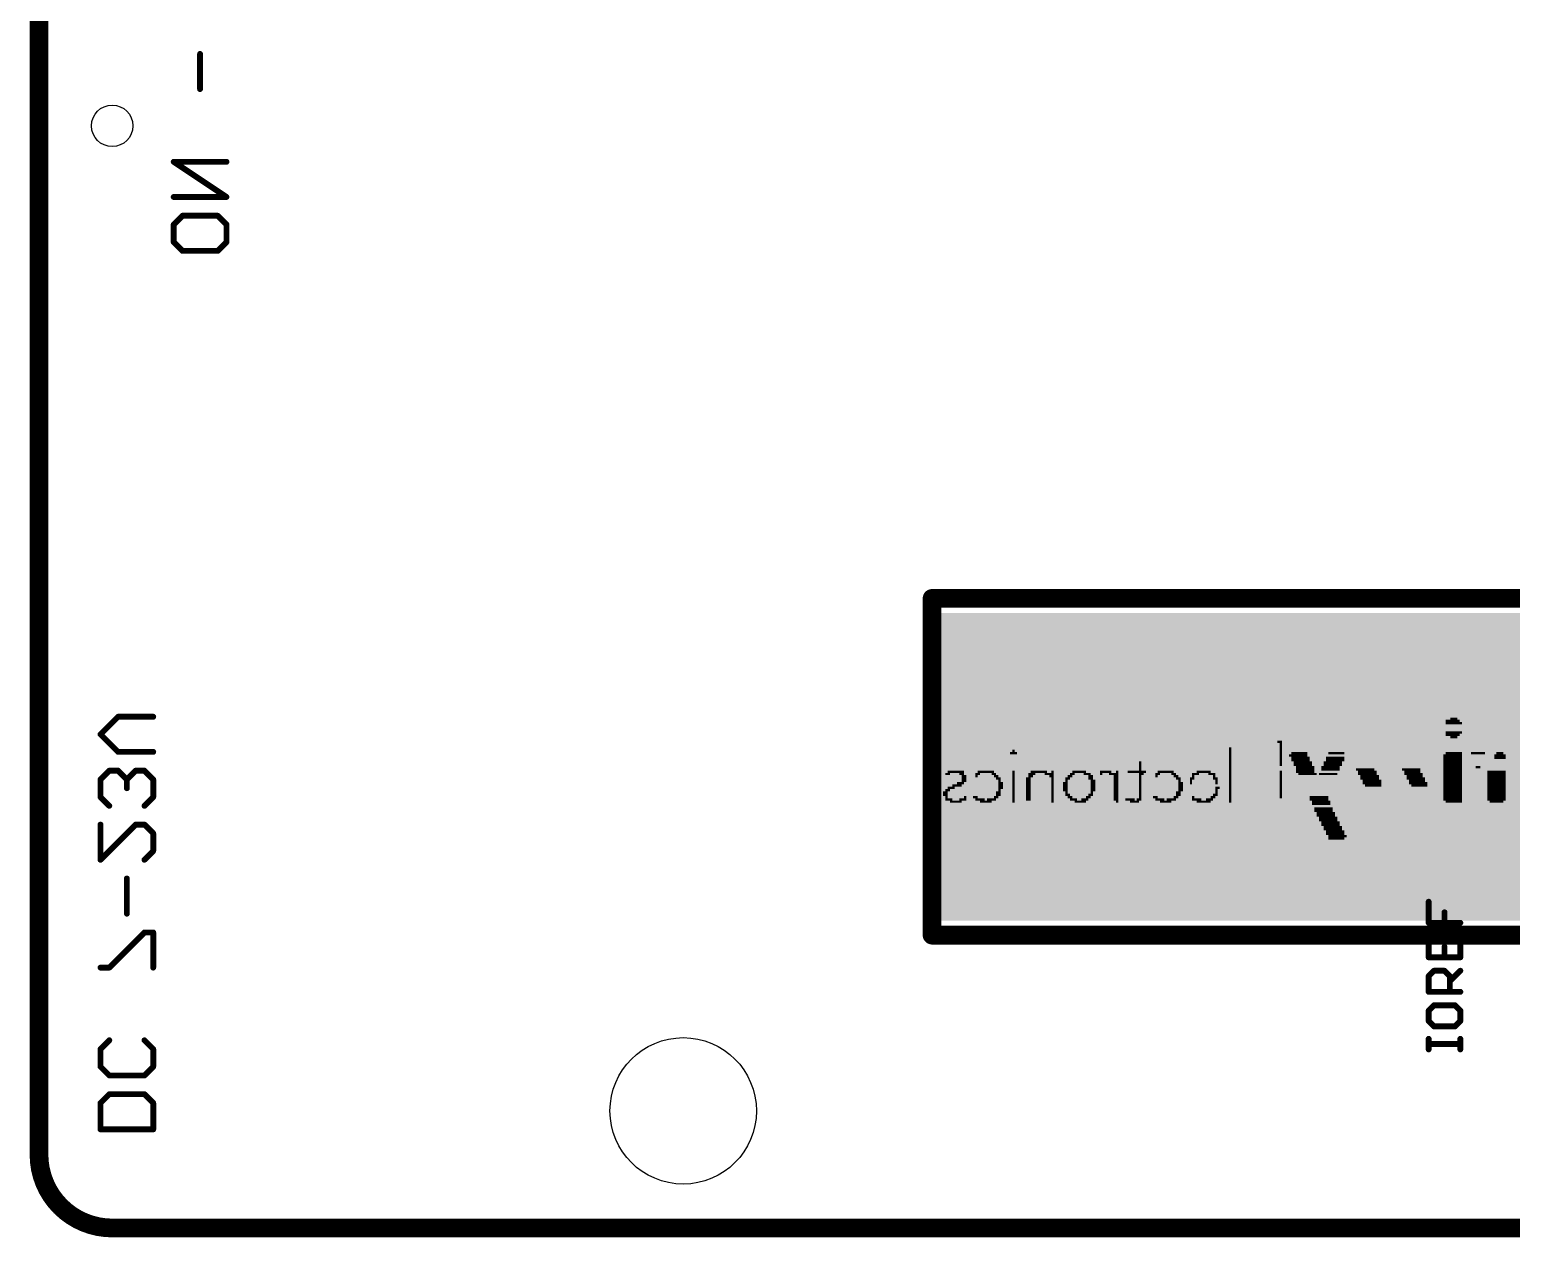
# Model space of a CAD drawing. Extents: x 48.1 to 117, y 21.4 to 75.1.
# Drawn here: x 48.06 to 80.19, y 21.39 to 47.58 of the extents above; entities that cross this region are included whole.
import ezdxf

# ---------------------------------------------------------------- set-up
doc = ezdxf.new("R2010")
doc.units = 0
for name, color, linetype in [('20', 7, 'CONTINUOUS'), ('25', 253, 'CONTINUOUS'), ('26', 253, 'CONTINUOUS')]:
    doc.layers.add(name, color=color, linetype=linetype)

# ---------------------------------------------------------------- blocks, each defined once
blk = doc.blocks.new('RECT')
blk.add_solid([(-0.5, -0.5), (0.5, -0.5), (-0.5, 0.5), (0.5, 0.5)])

msp = doc.modelspace()

# ---------------------------------------------------------------- linework, layer by layer
at = {"layer": '20', "const_width": 0.4064}
for points in [[(48.26, 23.1775), (48.26, 73.3425)], [(112.7125, 21.59), (49.8475, 21.59)]]:
    msp.add_lwpolyline(points, dxfattribs=at)
at = {"layer": '20'}
for points, const_width in [([(48.26, 23.1775, 0.4142), (49.8475, 21.59)], 0.4064), ([(48.3616, 23.1775, 1), (48.1584, 23.1775)], 0.2032), ([(48.1584, 23.1775, 1), (48.3616, 23.1775)], 0.2032), ([(49.8475, 21.6916, 1), (49.8475, 21.4884)], 0.2032), ([(49.8475, 21.4884, 1), (49.8475, 21.6916)], 0.2032)]:
    msp.add_lwpolyline(points, format="xyb", dxfattribs=dict(at, const_width=const_width))
for centre, radius in [((49.8475, 45.49), 0.45), ((62.23, 24.13), 1.5875)]:
    msp.add_circle(centre, radius, dxfattribs=at)
at = {"layer": '25', "const_width": 0.127}
for points in [[(78.3965, 28.2077), (78.3965, 28.6653)], [(78.7397, 28.2077), (78.7397, 28.4365)], [(79.0829, 28.2077), (78.3965, 28.2077)], [(78.3965, 27.9169), (78.3965, 27.4593)], [(79.0829, 27.4593), (79.0829, 27.9169)], [(78.7397, 27.4593), (78.7397, 27.6881)], [(78.3965, 27.4593), (79.0829, 27.4593)], [(78.3965, 27.0541), (78.5109, 27.1684)], [(78.3965, 26.7109), (78.3965, 27.0541)], [(78.5109, 27.1684), (78.7397, 27.1684)], [(78.7397, 27.1684), (78.8541, 27.0541)], [(78.8541, 26.9397), (79.0829, 27.1684)], [(78.8541, 27.0541), (78.8541, 26.7109)], [(79.0829, 26.7109), (78.3965, 26.7109)], [(78.5109, 26.42), (78.3965, 26.3056)], [(78.3965, 26.3056), (78.3965, 26.0768)], [(78.9685, 26.42), (78.5109, 26.42)], [(79.0829, 26.3056), (78.9685, 26.42)], [(79.0829, 26.0768), (79.0829, 26.3056)], [(78.3965, 26.0768), (78.5109, 25.9624)], [(78.9685, 25.9624), (79.0829, 26.0768)], [(78.3965, 25.4635), (78.3965, 25.6923)], [(78.5109, 25.9624), (78.9685, 25.9624)], [(79.0829, 25.4635), (79.0829, 25.6923)], [(79.0829, 25.5779), (78.3965, 25.5779)]]:
    msp.add_lwpolyline(points, dxfattribs=at)
at = {"layer": '25', "const_width": 0.0635}
for points in [[(78.4283, 28.6653, 1), (78.3648, 28.6653)], [(78.7715, 28.4365, 1), (78.708, 28.4365)], [(78.3965, 28.2394, 1), (78.3965, 28.1759)], [(78.3648, 28.2077, 1), (78.4283, 28.2077)], [(78.4283, 27.9169, 1), (78.3648, 27.9169)], [(78.708, 28.2077, 1), (78.7715, 28.2077)], [(79.1147, 27.9169, 1), (79.0512, 27.9169)], [(79.0829, 28.1759, 1), (79.0829, 28.2394)], [(78.7715, 27.6881, 1), (78.708, 27.6881)], [(78.3965, 27.491, 1), (78.3965, 27.4275)], [(78.3648, 27.4593, 1), (78.4283, 27.4593)], [(78.708, 27.4593, 1), (78.7715, 27.4593)], [(79.0512, 27.4593, 1), (79.1147, 27.4593)], [(79.0829, 27.4275, 1), (79.0829, 27.491)], [(78.4283, 27.0541, 1), (78.3648, 27.0541)], [(78.3741, 27.0765, 1), (78.419, 27.0316)], [(78.5109, 27.2002, 1), (78.5109, 27.1367)], [(78.5334, 27.146, 1), (78.4885, 27.1909)], [(78.7622, 27.1909, 1), (78.7173, 27.146)], [(78.7397, 27.1367, 1), (78.7397, 27.2002)], [(78.8859, 27.0541, 1), (78.8224, 27.0541)], [(78.8317, 26.9621, 1), (78.8766, 26.9172)], [(78.8317, 27.0316, 1), (78.8766, 27.0765)], [(79.1054, 27.146, 1), (79.0604, 27.1909)], [(78.3965, 26.7426, 1), (78.3965, 26.6791)], [(78.3648, 26.7109, 1), (78.4283, 26.7109)], [(78.8224, 26.7109, 1), (78.8859, 26.7109)], [(79.0829, 26.6791, 1), (79.0829, 26.7426)], [(78.4283, 26.3056, 1), (78.3648, 26.3056)], [(78.3741, 26.3281, 1), (78.419, 26.2832)], [(78.5109, 26.4518, 1), (78.5109, 26.3883)], [(78.5334, 26.3976, 1), (78.4885, 26.4425)], [(78.991, 26.4425, 1), (78.9461, 26.3976)], [(78.9685, 26.3883, 1), (78.9685, 26.4518)], [(79.1147, 26.3056, 1), (79.0512, 26.3056)], [(79.0604, 26.2832, 1), (79.1054, 26.3281)], [(78.419, 26.0993, 1), (78.3741, 26.0544)], [(78.3648, 26.0768, 1), (78.4283, 26.0768)], [(79.0512, 26.0768, 1), (79.1147, 26.0768)], [(79.1054, 26.0544, 1), (79.0604, 26.0993)], [(78.4283, 25.6923, 1), (78.3648, 25.6923)], [(78.5109, 25.9942, 1), (78.5109, 25.9307)], [(78.4885, 25.94, 1), (78.5334, 25.9849)], [(78.9461, 25.9849, 1), (78.991, 25.94)], [(78.9685, 25.9307, 1), (78.9685, 25.9942)], [(79.1147, 25.6923, 1), (79.0512, 25.6923)], [(78.3965, 25.6096, 1), (78.3965, 25.5461)], [(78.3648, 25.4635, 1), (78.4283, 25.4635)], [(79.0512, 25.4635, 1), (79.1147, 25.4635)], [(79.0829, 25.5461, 1), (79.0829, 25.6096)]]:
    msp.add_lwpolyline(points, format="xyb", dxfattribs=at)
at = {"layer": '26'}
for points, const_width in [([(51.7847, 47.0491, 1), (51.7212, 47.0491)], 0.0635), ([(51.7212, 46.2865, 1), (51.7847, 46.2865)], 0.0635), ([(51.1986, 44.7368, 1), (51.1634, 44.6839)], 0.0635), ([(51.181, 44.7421, 1), (51.181, 44.6786)], 0.0635), ([(52.325, 44.6786, 1), (52.325, 44.7421)], 0.0635), ([(51.181, 43.9795, 1), (51.181, 43.916)], 0.0635), ([(52.3074, 43.9213, 1), (52.3426, 43.9741)], 0.0635), ([(52.325, 43.916, 1), (52.325, 43.9795)], 0.0635), ([(51.2128, 43.3503, 1), (51.1493, 43.3503)], 0.0635), ([(51.1585, 43.3727, 1), (51.2035, 43.3278)], 0.0635), ([(51.3717, 43.5727, 1), (51.3717, 43.5092)], 0.0635), ([(51.3941, 43.5185, 1), (51.3492, 43.5634)], 0.0635), ([(52.1568, 43.5634, 1), (52.1119, 43.5185)], 0.0635), ([(52.1343, 43.5092, 1), (52.1343, 43.5727)], 0.0635), ([(52.3567, 43.3503, 1), (52.2932, 43.3503)], 0.0635), ([(52.3025, 43.3278, 1), (52.3474, 43.3727)], 0.0635), ([(51.2035, 42.9914, 1), (51.1585, 42.9465)], 0.0635), ([(51.1493, 42.969, 1), (51.2128, 42.969)], 0.0635), ([(51.3717, 42.8101, 1), (51.3717, 42.7466)], 0.0635), ([(51.3492, 42.7559, 1), (51.3941, 42.8008)], 0.0635), ([(52.1119, 42.8008, 1), (52.1568, 42.7559)], 0.0635), ([(52.1343, 42.7466, 1), (52.1343, 42.8101)], 0.0635), ([(52.2932, 42.969, 1), (52.3567, 42.969)], 0.0635), ([(52.3474, 42.9465, 1), (52.3025, 42.9914)], 0.0635), ([(67.6275, 35.3441, 1), (67.6275, 35.1409)], 0.2032), ([(67.7291, 35.2425, 1), (67.5259, 35.2425)], 0.2032), ([(49.9748, 32.7085, 1), (49.9748, 32.645)], 0.0635), ([(49.9973, 32.6543, 1), (49.9524, 32.6992)], 0.0635), ([(50.7375, 32.645, 1), (50.7375, 32.7085)], 0.0635), ([(49.616, 32.3179, 1), (49.571, 32.273)], 0.0635), ([(49.571, 32.3179, 1), (49.616, 32.273)], 0.0635), ([(49.9748, 31.9458, 1), (49.9748, 31.8823)], 0.0635), ([(49.9524, 31.8916, 1), (49.9973, 31.9365)], 0.0635), ([(50.7375, 31.8823, 1), (50.7375, 31.9458)], 0.0635), ([(49.7842, 31.5391, 1), (49.7842, 31.4756)], 0.0635), ([(49.8066, 31.4849, 1), (49.7617, 31.5298)], 0.0635), ([(49.9973, 31.5298, 1), (49.9524, 31.4849)], 0.0635), ([(49.9748, 31.4756, 1), (49.9748, 31.5391)], 0.0635), ([(50.3561, 31.5391, 1), (50.3561, 31.4756)], 0.0635), ([(50.3786, 31.4849, 1), (50.3337, 31.5298)], 0.0635), ([(50.5693, 31.5298, 1), (50.5244, 31.4849)], 0.0635), ([(50.5468, 31.4756, 1), (50.5468, 31.5391)], 0.0635), ([(49.6253, 31.3167, 1), (49.5618, 31.3167)], 0.0635), ([(49.571, 31.3391, 1), (49.616, 31.2942)], 0.0635), ([(50.1972, 31.3167, 1), (50.1337, 31.3167)], 0.0635), ([(50.143, 31.3391, 1), (50.1879, 31.2942)], 0.0635), ([(50.143, 31.2942, 1), (50.1879, 31.3391)], 0.0635), ([(50.7692, 31.3167, 1), (50.7057, 31.3167)], 0.0635), ([(50.715, 31.2942, 1), (50.7599, 31.3391)], 0.0635), ([(49.616, 30.9578, 1), (49.571, 30.9129)], 0.0635), ([(49.5618, 30.9354, 1), (49.6253, 30.9354)], 0.0635), ([(50.1337, 31.126, 1), (50.1972, 31.126)], 0.0635), ([(50.7057, 30.9354, 1), (50.7692, 30.9354)], 0.0635), ([(50.7599, 30.9129, 1), (50.715, 30.9578)], 0.0635), ([(49.7617, 30.7222, 1), (49.8066, 30.7671)], 0.0635), ([(50.5244, 30.7671, 1), (50.5693, 30.7222)], 0.0635), ([(49.6253, 30.3379, 1), (49.5618, 30.3379)], 0.0635), ([(50.3561, 30.3697, 1), (50.3561, 30.3062)], 0.0635), ([(50.3786, 30.3155, 1), (50.3337, 30.3604)], 0.0635), ([(50.5693, 30.3604, 1), (50.5244, 30.3155)], 0.0635), ([(50.5468, 30.3062, 1), (50.5468, 30.3697)], 0.0635), ([(50.7692, 30.1473, 1), (50.7057, 30.1473)], 0.0635), ([(50.715, 30.1248, 1), (50.7599, 30.1697)], 0.0635), ([(49.571, 29.5977, 1), (49.616, 29.5528)], 0.0635), ([(49.5618, 29.5753, 1), (49.6253, 29.5753)], 0.0635), ([(50.5244, 29.5977, 1), (50.5693, 29.5528)], 0.0635), ([(50.7057, 29.766, 1), (50.7692, 29.766)], 0.0635), ([(50.7599, 29.7435, 1), (50.715, 29.7884)], 0.0635), ([(50.1972, 29.1685, 1), (50.1337, 29.1685)], 0.0635), ([(50.1337, 28.4059, 1), (50.1972, 28.4059)], 0.0635), ([(50.5468, 28.0309, 1), (50.5468, 27.9674)], 0.0635), ([(50.5693, 27.9767, 1), (50.5244, 28.0216)], 0.0635), ([(50.7692, 27.9991, 1), (50.7057, 27.9991)], 0.0635), ([(50.7375, 27.9674, 1), (50.7375, 28.0309)], 0.0635), ([(67.6275, 28.0416, 1), (67.6275, 27.8384)], 0.2032), ([(67.5259, 27.94, 1), (67.7291, 27.94)], 0.2032), ([(49.5935, 27.2682, 1), (49.5935, 27.2047)], 0.0635), ([(49.7617, 27.2589, 1), (49.8066, 27.214)], 0.0635), ([(49.7842, 27.2047, 1), (49.7842, 27.2682)], 0.0635), ([(50.7057, 27.2365, 1), (50.7692, 27.2365)], 0.0635), ([(49.8066, 25.6379, 1), (49.7617, 25.6828)], 0.0635), ([(50.5693, 25.6828, 1), (50.5244, 25.6379)], 0.0635), ([(49.6253, 25.4697, 1), (49.5618, 25.4697)], 0.0635), ([(49.571, 25.4921, 1), (49.616, 25.4472)], 0.0635), ([(50.7692, 25.4697, 1), (50.7057, 25.4697)], 0.0635), ([(50.715, 25.4472, 1), (50.7599, 25.4921)], 0.0635), ([(49.616, 25.1108, 1), (49.571, 25.0659)], 0.0635), ([(49.5618, 25.0884, 1), (49.6253, 25.0884)], 0.0635), ([(50.7057, 25.0884, 1), (50.7692, 25.0884)], 0.0635), ([(50.7599, 25.0659, 1), (50.715, 25.1108)], 0.0635), ([(49.7842, 24.9295, 1), (49.7842, 24.866)], 0.0635), ([(49.7617, 24.8753, 1), (49.8066, 24.9202)], 0.0635), ([(50.5244, 24.9202, 1), (50.5693, 24.8753)], 0.0635), ([(50.5468, 24.866, 1), (50.5468, 24.9295)], 0.0635), ([(49.7842, 24.5227, 1), (49.7842, 24.4592)], 0.0635), ([(49.8066, 24.4685, 1), (49.7617, 24.5134)], 0.0635), ([(50.5693, 24.5134, 1), (50.5244, 24.4685)], 0.0635), ([(50.5468, 24.4592, 1), (50.5468, 24.5227)], 0.0635), ([(49.6253, 24.3003, 1), (49.5618, 24.3003)], 0.0635), ([(49.571, 24.3227, 1), (49.616, 24.2778)], 0.0635), ([(50.7692, 24.3003, 1), (50.7057, 24.3003)], 0.0635), ([(50.715, 24.2778, 1), (50.7599, 24.3227)], 0.0635), ([(49.5935, 23.7601, 1), (49.5935, 23.6966)], 0.0635), ([(50.7375, 23.6966, 1), (50.7375, 23.7601)], 0.0635), ([(49.5618, 23.7283, 1), (49.6253, 23.7283)], 0.0635), ([(50.7057, 23.7283, 1), (50.7692, 23.7283)], 0.0635)]:
    msp.add_lwpolyline(points, format="xyb", dxfattribs=dict(at, const_width=const_width))
for points, const_width in [([(51.753, 46.2865), (51.753, 47.0491)], 0.127), ([(52.325, 43.9477), (51.181, 44.7104)], 0.127), ([(51.181, 44.7104), (52.325, 44.7104)], 0.127), ([(51.181, 43.9477), (52.325, 43.9477)], 0.127), ([(51.181, 43.3503), (51.3717, 43.541)], 0.127), ([(51.181, 42.969), (51.181, 43.3503)], 0.127), ([(51.3717, 43.541), (52.1343, 43.541)], 0.127), ([(52.1343, 43.541), (52.325, 43.3503)], 0.127), ([(52.325, 43.3503), (52.325, 42.969)], 0.127), ([(51.3717, 42.7783), (51.181, 42.969)], 0.127), ([(52.1343, 42.7783), (51.3717, 42.7783)], 0.127), ([(52.325, 42.969), (52.1343, 42.7783)], 0.127), ([(67.6275, 35.2425), (88.265, 35.2425)], 0.4064), ([(67.6275, 27.94), (67.6275, 35.2425)], 0.4064), ([(49.5935, 32.2954), (49.9748, 32.6767)], 0.127), ([(49.9748, 32.6767), (50.7375, 32.6767)], 0.127), ([(49.9748, 31.9141), (49.5935, 32.2954)], 0.127), ([(50.7375, 31.9141), (49.9748, 31.9141)], 0.127), ([(49.7842, 31.5073), (49.5935, 31.3167)], 0.127), ([(49.9748, 31.5073), (49.7842, 31.5073)], 0.127), ([(50.1655, 31.3167), (49.9748, 31.5073)], 0.127), ([(50.3561, 31.5073), (50.1655, 31.3167)], 0.127), ([(50.5468, 31.5073), (50.3561, 31.5073)], 0.127), ([(50.7375, 31.3167), (50.5468, 31.5073)], 0.127), ([(49.5935, 31.3167), (49.5935, 30.9354)], 0.127), ([(50.1655, 31.3167), (50.1655, 31.126)], 0.127), ([(50.7375, 30.9354), (50.7375, 31.3167)], 0.127), ([(49.5935, 30.9354), (49.7842, 30.7447)], 0.127), ([(50.5468, 30.7447), (50.7375, 30.9354)], 0.127), ([(49.5935, 30.3379), (49.5935, 29.5753)], 0.127), ([(49.5935, 29.5753), (50.3561, 30.3379)], 0.127), ([(50.3561, 30.3379), (50.5468, 30.3379)], 0.127), ([(50.5468, 30.3379), (50.7375, 30.1473)], 0.127), ([(50.7375, 30.1473), (50.7375, 29.766)], 0.127), ([(50.7375, 29.766), (50.5468, 29.5753)], 0.127), ([(50.1655, 28.4059), (50.1655, 29.1685)], 0.127), ([(50.5468, 27.9991), (49.7842, 27.2365)], 0.127), ([(50.7375, 27.9991), (50.5468, 27.9991)], 0.127), ([(50.7375, 27.2365), (50.7375, 27.9991)], 0.127), ([(88.265, 27.94), (67.6275, 27.94)], 0.4064), ([(49.7842, 27.2365), (49.5935, 27.2365)], 0.127), ([(49.5935, 25.4697), (49.7842, 25.6604)], 0.127), ([(50.5468, 25.6604), (50.7375, 25.4697)], 0.127), ([(49.5935, 25.0884), (49.5935, 25.4697)], 0.127), ([(50.7375, 25.4697), (50.7375, 25.0884)], 0.127), ([(49.7842, 24.8977), (49.5935, 25.0884)], 0.127), ([(50.7375, 25.0884), (50.5468, 24.8977)], 0.127), ([(50.5468, 24.8977), (49.7842, 24.8977)], 0.127), ([(49.5935, 24.3003), (49.7842, 24.491)], 0.127), ([(49.7842, 24.491), (50.5468, 24.491)], 0.127), ([(50.5468, 24.491), (50.7375, 24.3003)], 0.127), ([(49.5935, 23.7283), (49.5935, 24.3003)], 0.127), ([(50.7375, 24.3003), (50.7375, 23.7283)], 0.127), ([(50.7375, 23.7283), (49.5935, 23.7283)], 0.127)]:
    msp.add_lwpolyline(points, dxfattribs=dict(at, const_width=const_width))

# ---------------------------------------------------------------- block references
for p, xscale, yscale in [((77.7875, 31.5913), 20.32, 6.6675), ((78.942, 32.485), 0.45, 0.05), ((78.942, 32.435), 0.45, 0.05), ((78.917, 32.585), 0.3, 0.05), ((78.942, 32.535), 0.35, 0.05), ((78.942, 32.635), 0.15, 0.05), ((74.792, 32.185), 0.85, 0.05), ((75.167, 32.135), 0.1, 0.05), ((78.942, 32.385), 0.45, 0.05), ((78.942, 32.335), 0.35, 0.05), ((78.917, 32.285), 0.3, 0.05), ((78.942, 32.235), 0.15, 0.05), ((69.392, 31.885), 0.15, 0.05), ((69.392, 31.935), 0.05, 0.05), ((74.092, 31.985), 0.05, 0.05), ((74.092, 31.935), 0.05, 0.05), ((74.092, 31.885), 0.05, 0.05), ((74.092, 31.835), 0.05, 0.05), ((75.192, 32.085), 0.05, 0.05), ((75.192, 32.035), 0.05, 0.05), ((75.192, 31.985), 0.05, 0.05), ((75.192, 31.935), 0.05, 0.05), ((75.192, 31.885), 0.05, 0.05), ((75.192, 31.835), 0.05, 0.05), ((75.567, 31.835), 0.4, 0.05), ((75.592, 31.885), 0.35, 0.05), ((76.392, 31.835), 0.45, 0.05), ((76.392, 31.885), 0.35, 0.05), ((77.092, 31.835), 0.85, 0.05), ((77.092, 31.885), 0.75, 0.05), ((78.067, 31.885), 0.8, 0.05), ((78.067, 31.835), 0.8, 0.05), ((78.917, 31.835), 0.4, 0.05), ((78.942, 31.885), 0.35, 0.05), ((79.492, 31.835), 0.45, 0.05), ((79.467, 31.885), 0.3, 0.05), ((79.942, 31.835), 0.25, 0.05), ((79.942, 31.885), 0.15, 0.05), ((68.142, 31.485), 0.35, 0.05), ((68.792, 31.485), 0.35, 0.05), ((69.392, 31.485), 0.05, 0.05), ((69.942, 31.485), 0.35, 0.05), ((70.242, 31.485), 0.05, 0.05), ((70.817, 31.485), 0.3, 0.05), ((71.392, 31.485), 0.25, 0.05), ((71.642, 31.485), 0.05, 0.05), ((72.067, 31.485), 0.4, 0.05), ((72.142, 31.685), 0.05, 0.05), ((72.142, 31.635), 0.05, 0.05), ((72.142, 31.585), 0.05, 0.05), ((72.142, 31.535), 0.05, 0.05), ((72.692, 31.485), 0.35, 0.05), ((73.517, 31.485), 0.3, 0.05), ((74.092, 31.785), 0.05, 0.05), ((74.092, 31.735), 0.05, 0.05), ((74.092, 31.685), 0.05, 0.05), ((74.092, 31.635), 0.05, 0.05), ((74.092, 31.585), 0.05, 0.05), ((74.092, 31.535), 0.05, 0.05), ((74.092, 31.485), 0.05, 0.05), ((74.842, 31.535), 0.75, 0.05), ((74.867, 31.585), 0.7, 0.05), ((75.192, 31.785), 0.05, 0.05), ((75.192, 31.735), 0.05, 0.05), ((75.192, 31.685), 0.05, 0.05), ((75.192, 31.635), 0.05, 0.05), ((75.192, 31.485), 0.05, 0.05), ((75.617, 31.785), 0.4, 0.05), ((75.617, 31.735), 0.4, 0.05), ((75.667, 31.685), 0.4, 0.05), ((75.667, 31.635), 0.4, 0.05), ((75.717, 31.585), 0.4, 0.05), ((75.717, 31.535), 0.4, 0.05), ((75.717, 31.485), 0.4, 0.05), ((76.242, 31.485), 0.45, 0.05), ((76.267, 31.585), 0.4, 0.05), ((76.267, 31.535), 0.4, 0.05), ((76.317, 31.685), 0.4, 0.05), ((76.317, 31.635), 0.4, 0.05), ((76.367, 31.785), 0.4, 0.05), ((76.367, 31.735), 0.4, 0.05), ((77.117, 31.785), 0.8, 0.05), ((77.117, 31.735), 0.8, 0.05), ((77.142, 31.685), 0.75, 0.05), ((77.142, 31.635), 0.75, 0.05), ((77.167, 31.585), 0.7, 0.05), ((77.017, 31.535), 0.4, 0.05), ((77.067, 31.485), 0.4, 0.05), ((78.067, 31.785), 0.8, 0.05), ((78.092, 31.735), 0.75, 0.05), ((78.092, 31.685), 0.75, 0.05), ((78.117, 31.635), 0.7, 0.05), ((78.142, 31.585), 0.65, 0.05), ((78.017, 31.535), 0.4, 0.05), ((78.042, 31.485), 0.35, 0.05), ((78.917, 31.785), 0.4, 0.05), ((78.917, 31.735), 0.4, 0.05), ((78.917, 31.685), 0.4, 0.05), ((78.917, 31.635), 0.4, 0.05), ((78.917, 31.585), 0.4, 0.05), ((78.917, 31.535), 0.4, 0.05), ((78.917, 31.485), 0.4, 0.05), ((79.542, 31.785), 0.45, 0.05), ((79.692, 31.735), 0.75, 0.05), ((79.717, 31.685), 0.7, 0.05), ((79.717, 31.635), 0.7, 0.05), ((79.467, 31.585), 0.1, 0.05), ((79.817, 31.585), 0.5, 0.05), ((79.842, 31.535), 0.45, 0.05), ((79.867, 31.485), 0.4, 0.05), ((79.942, 31.785), 0.25, 0.05), ((67.967, 31.435), 0.1, 0.05), ((68.167, 31.185), 0.2, 0.05), ((68.242, 31.235), 0.15, 0.05), ((68.267, 31.435), 0.1, 0.05), ((68.317, 31.385), 0.1, 0.05), ((68.317, 31.335), 0.1, 0.05), ((68.317, 31.285), 0.1, 0.05), ((68.617, 31.435), 0.1, 0.05), ((68.592, 31.385), 0.05, 0.05), ((68.967, 31.435), 0.1, 0.05), ((69.017, 31.385), 0.1, 0.05), ((69.067, 31.335), 0.1, 0.05), ((69.092, 31.285), 0.05, 0.05), ((69.117, 31.235), 0.1, 0.05), ((69.117, 31.185), 0.1, 0.05), ((69.392, 31.435), 0.05, 0.05), ((69.392, 31.385), 0.05, 0.05), ((69.392, 31.335), 0.05, 0.05), ((69.392, 31.285), 0.05, 0.05), ((69.392, 31.235), 0.05, 0.05), ((69.392, 31.185), 0.05, 0.05), ((69.717, 31.335), 0.1, 0.05), ((69.717, 31.285), 0.1, 0.05), ((69.717, 31.235), 0.1, 0.05), ((69.717, 31.185), 0.1, 0.05), ((69.792, 31.435), 0.15, 0.05), ((69.767, 31.385), 0.1, 0.05), ((70.167, 31.435), 0.2, 0.05), ((70.217, 31.385), 0.1, 0.05), ((70.242, 31.335), 0.05, 0.05), ((70.242, 31.285), 0.05, 0.05), ((70.242, 31.235), 0.05, 0.05), ((70.242, 31.185), 0.05, 0.05), ((70.517, 31.235), 0.1, 0.05), ((70.517, 31.185), 0.1, 0.05), ((70.567, 31.335), 0.1, 0.05), ((70.542, 31.285), 0.05, 0.05), ((70.617, 31.385), 0.1, 0.05), ((70.667, 31.435), 0.1, 0.05), ((70.992, 31.435), 0.15, 0.05), ((71.067, 31.385), 0.1, 0.05), ((71.067, 31.335), 0.1, 0.05), ((71.117, 31.285), 0.1, 0.05), ((71.117, 31.235), 0.1, 0.05), ((71.117, 31.185), 0.1, 0.05), ((71.292, 31.435), 0.05, 0.05), ((71.567, 31.435), 0.2, 0.05), ((71.617, 31.385), 0.1, 0.05), ((71.617, 31.335), 0.1, 0.05), ((71.617, 31.285), 0.1, 0.05), ((71.617, 31.235), 0.1, 0.05), ((71.617, 31.185), 0.1, 0.05), ((72.167, 31.435), 0.1, 0.05), ((72.142, 31.385), 0.05, 0.05), ((72.142, 31.335), 0.05, 0.05), ((72.142, 31.285), 0.05, 0.05), ((72.142, 31.235), 0.05, 0.05), ((72.142, 31.185), 0.05, 0.05), ((72.517, 31.435), 0.1, 0.05), ((72.492, 31.385), 0.05, 0.05), ((72.867, 31.435), 0.1, 0.05), ((72.917, 31.385), 0.1, 0.05), ((72.967, 31.335), 0.1, 0.05), ((72.992, 31.285), 0.05, 0.05), ((73.017, 31.235), 0.1, 0.05), ((73.017, 31.185), 0.1, 0.05), ((73.267, 31.335), 0.1, 0.05), ((73.242, 31.285), 0.05, 0.05), ((73.242, 31.235), 0.05, 0.05), ((73.542, 31.185), 0.65, 0.05), ((73.342, 31.435), 0.15, 0.05), ((73.292, 31.385), 0.05, 0.05), ((73.692, 31.435), 0.15, 0.05), ((73.742, 31.385), 0.05, 0.05), ((73.767, 31.335), 0.1, 0.05), ((73.792, 31.285), 0.05, 0.05), ((73.792, 31.235), 0.05, 0.05), ((74.092, 31.435), 0.05, 0.05), ((74.092, 31.385), 0.05, 0.05), ((74.092, 31.335), 0.05, 0.05), ((74.092, 31.285), 0.05, 0.05), ((74.092, 31.235), 0.05, 0.05), ((74.092, 31.185), 0.05, 0.05), ((75.192, 31.435), 0.05, 0.05), ((75.192, 31.385), 0.05, 0.05), ((75.192, 31.335), 0.05, 0.05), ((75.192, 31.285), 0.05, 0.05), ((75.192, 31.235), 0.05, 0.05), ((75.192, 31.185), 0.05, 0.05), ((75.767, 31.435), 0.4, 0.05), ((75.992, 31.385), 0.85, 0.05), ((75.992, 31.335), 0.75, 0.05), ((75.992, 31.285), 0.75, 0.05), ((75.992, 31.235), 0.65, 0.05), ((75.992, 31.185), 0.65, 0.05), ((76.217, 31.435), 0.4, 0.05), ((77.067, 31.435), 0.4, 0.05), ((77.117, 31.385), 0.4, 0.05), ((77.117, 31.335), 0.4, 0.05), ((77.167, 31.285), 0.4, 0.05), ((77.167, 31.235), 0.4, 0.05), ((77.192, 31.185), 0.35, 0.05), ((78.067, 31.435), 0.4, 0.05), ((78.092, 31.385), 0.35, 0.05), ((78.117, 31.335), 0.4, 0.05), ((78.142, 31.285), 0.35, 0.05), ((78.167, 31.235), 0.4, 0.05), ((78.192, 31.185), 0.35, 0.05), ((78.917, 31.435), 0.4, 0.05), ((78.917, 31.385), 0.4, 0.05), ((78.917, 31.335), 0.4, 0.05), ((78.917, 31.285), 0.4, 0.05), ((78.917, 31.235), 0.4, 0.05), ((78.917, 31.185), 0.4, 0.05), ((79.867, 31.435), 0.4, 0.05), ((79.867, 31.385), 0.4, 0.05), ((79.867, 31.335), 0.4, 0.05), ((79.867, 31.285), 0.4, 0.05), ((79.867, 31.235), 0.4, 0.05), ((79.867, 31.185), 0.4, 0.05), ((67.917, 31.035), 0.1, 0.05), ((67.917, 30.985), 0.1, 0.05), ((67.967, 31.085), 0.1, 0.05), ((67.942, 30.935), 0.05, 0.05), ((67.992, 30.885), 0.15, 0.05), ((68.042, 31.135), 0.15, 0.05), ((68.142, 30.835), 0.25, 0.05), ((68.292, 30.885), 0.15, 0.05), ((68.342, 30.935), 0.05, 0.05), ((68.567, 30.935), 0.1, 0.05), ((68.667, 30.885), 0.2, 0.05), ((68.792, 30.835), 0.25, 0.05), ((68.917, 30.885), 0.2, 0.05), ((69.017, 30.935), 0.1, 0.05), ((69.067, 31.035), 0.1, 0.05), ((69.067, 30.985), 0.1, 0.05), ((69.117, 31.135), 0.1, 0.05), ((69.092, 31.085), 0.05, 0.05), ((69.392, 31.135), 0.05, 0.05), ((69.392, 31.085), 0.05, 0.05), ((69.392, 31.035), 0.05, 0.05), ((69.392, 30.985), 0.05, 0.05), ((69.392, 30.935), 0.05, 0.05), ((69.392, 30.885), 0.05, 0.05), ((69.392, 30.835), 0.05, 0.05), ((69.717, 31.135), 0.1, 0.05), ((69.717, 31.085), 0.1, 0.05), ((69.717, 31.035), 0.1, 0.05), ((69.717, 30.985), 0.1, 0.05), ((69.717, 30.935), 0.1, 0.05), ((69.717, 30.885), 0.1, 0.05), ((70.242, 31.135), 0.05, 0.05), ((70.242, 31.085), 0.05, 0.05), ((70.242, 31.035), 0.05, 0.05), ((70.242, 30.985), 0.05, 0.05), ((70.242, 30.935), 0.05, 0.05), ((70.242, 30.885), 0.05, 0.05), ((70.242, 30.835), 0.05, 0.05), ((70.517, 31.135), 0.1, 0.05), ((70.517, 31.085), 0.1, 0.05), ((70.542, 31.035), 0.05, 0.05), ((70.567, 30.985), 0.1, 0.05), ((70.617, 30.935), 0.1, 0.05), ((70.692, 30.885), 0.15, 0.05), ((70.842, 30.835), 0.25, 0.05), ((70.942, 30.885), 0.15, 0.05), ((71.017, 30.935), 0.1, 0.05), ((71.067, 30.985), 0.1, 0.05), ((71.117, 31.135), 0.1, 0.05), ((71.117, 31.085), 0.1, 0.05), ((71.092, 31.035), 0.05, 0.05), ((71.617, 31.135), 0.1, 0.05), ((71.617, 31.085), 0.1, 0.05), ((71.617, 31.035), 0.1, 0.05), ((71.617, 30.985), 0.1, 0.05), ((71.617, 30.935), 0.1, 0.05), ((71.617, 30.885), 0.1, 0.05), ((71.642, 30.835), 0.05, 0.05), ((71.917, 30.885), 0.2, 0.05), ((72.017, 30.835), 0.2, 0.05), ((72.117, 30.885), 0.1, 0.05), ((72.142, 31.135), 0.05, 0.05), ((72.142, 31.085), 0.05, 0.05), ((72.142, 31.035), 0.05, 0.05), ((72.142, 30.985), 0.05, 0.05), ((72.142, 30.935), 0.05, 0.05), ((72.467, 30.935), 0.1, 0.05), ((72.567, 30.885), 0.2, 0.05), ((72.692, 30.835), 0.25, 0.05), ((72.817, 30.885), 0.2, 0.05), ((72.917, 30.935), 0.1, 0.05), ((72.967, 31.035), 0.1, 0.05), ((72.967, 30.985), 0.1, 0.05), ((73.017, 31.135), 0.1, 0.05), ((73.017, 31.085), 0.1, 0.05), ((73.292, 30.935), 0.05, 0.05), ((73.367, 30.885), 0.2, 0.05), ((73.517, 30.835), 0.3, 0.05), ((73.642, 30.885), 0.15, 0.05), ((73.717, 30.935), 0.1, 0.05), ((73.767, 30.985), 0.1, 0.05), ((73.817, 31.135), 0.1, 0.05), ((73.792, 31.085), 0.05, 0.05), ((73.792, 31.035), 0.05, 0.05), ((74.092, 31.135), 0.05, 0.05), ((74.092, 31.085), 0.05, 0.05), ((74.092, 31.035), 0.05, 0.05), ((74.092, 30.985), 0.05, 0.05), ((74.092, 30.935), 0.05, 0.05), ((74.092, 30.885), 0.05, 0.05), ((74.092, 30.835), 0.05, 0.05), ((74.792, 30.885), 0.85, 0.05), ((74.817, 30.835), 0.8, 0.05), ((75.192, 31.135), 0.05, 0.05), ((75.192, 31.085), 0.05, 0.05), ((75.192, 31.035), 0.05, 0.05), ((75.192, 30.985), 0.05, 0.05), ((75.192, 30.935), 0.05, 0.05), ((75.992, 31.135), 0.55, 0.05), ((75.992, 31.085), 0.55, 0.05), ((75.992, 31.035), 0.45, 0.05), ((75.992, 30.985), 0.45, 0.05), ((76.017, 30.935), 0.4, 0.05), ((76.017, 30.885), 0.4, 0.05), ((76.067, 30.835), 0.4, 0.05), ((77.067, 31.135), 0.7, 0.05), ((77.067, 31.085), 0.7, 0.05), ((77.092, 31.035), 0.75, 0.05), ((77.092, 30.985), 0.75, 0.05), ((77.117, 30.935), 0.8, 0.05), ((77.117, 30.885), 0.8, 0.05), ((77.142, 30.835), 0.75, 0.05), ((78.067, 31.135), 0.7, 0.05), ((78.067, 31.085), 0.7, 0.05), ((78.092, 31.035), 0.75, 0.05), ((78.092, 30.985), 0.75, 0.05), ((78.117, 30.935), 0.8, 0.05), ((78.117, 30.885), 0.8, 0.05), ((78.117, 30.835), 0.7, 0.05), ((78.917, 31.135), 0.4, 0.05), ((78.917, 31.085), 0.4, 0.05), ((78.917, 31.035), 0.4, 0.05), ((78.917, 30.985), 0.4, 0.05), ((78.917, 30.935), 0.4, 0.05), ((78.917, 30.885), 0.4, 0.05), ((78.942, 30.835), 0.35, 0.05), ((79.867, 31.135), 0.4, 0.05), ((79.867, 31.085), 0.4, 0.05), ((79.867, 31.035), 0.4, 0.05), ((79.867, 30.985), 0.4, 0.05), ((79.867, 30.935), 0.4, 0.05), ((79.867, 30.885), 0.4, 0.05), ((79.867, 30.835), 0.3, 0.05), ((76.067, 30.785), 0.4, 0.05), ((76.092, 30.735), 0.45, 0.05), ((76.117, 30.685), 0.4, 0.05), ((76.117, 30.635), 0.4, 0.05), ((76.167, 30.585), 0.4, 0.05), ((76.167, 30.535), 0.4, 0.05), ((76.217, 30.485), 0.4, 0.05), ((76.217, 30.435), 0.4, 0.05), ((76.267, 30.385), 0.4, 0.05), ((76.267, 30.335), 0.4, 0.05), ((76.317, 30.285), 0.4, 0.05), ((76.317, 30.235), 0.4, 0.05), ((76.367, 30.185), 0.4, 0.05), ((76.367, 30.135), 0.4, 0.05), ((76.417, 30.085), 0.4, 0.05), ((76.392, 30.035), 0.35, 0.05)]:
    msp.add_blockref('RECT', p, dxfattribs=dict(at, xscale=xscale, yscale=yscale))

doc.saveas('drawing.dxf')
